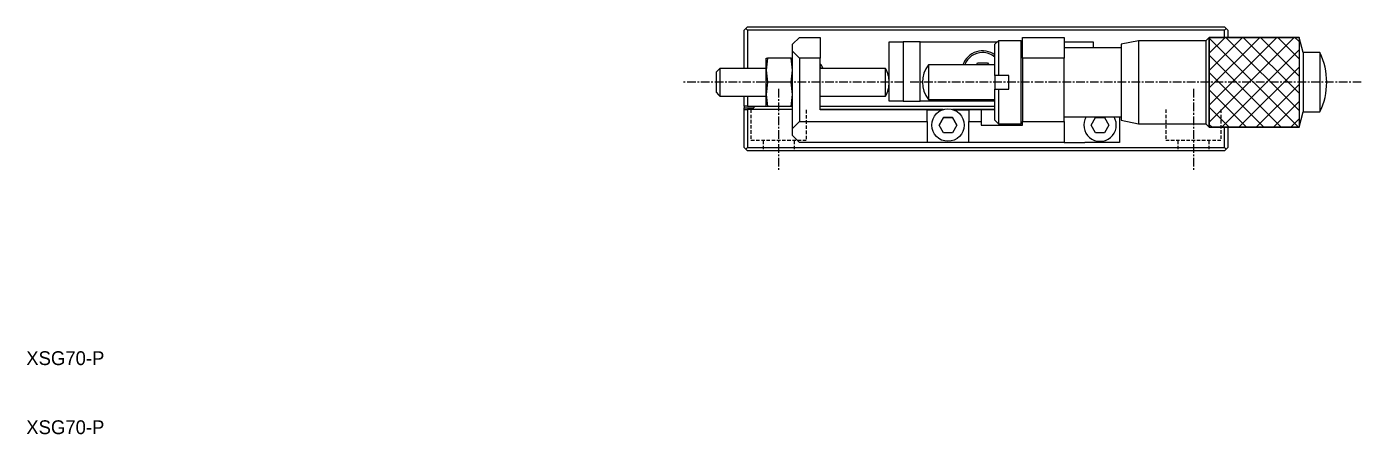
# Model space of a CAD drawing. Extents: x 10 to 359, y 10 to 237.
# Drawn here: x 10.1 to 203.2, y 10 to 69 of the extents above; entities that cross this region are included whole.
import ezdxf

# ---------------------------------------------------------------- set-up
doc = ezdxf.new("R2010")
doc.units = 0
doc.linetypes.add('CENTER', pattern=[2, 1.25, -0.25, 0.25, -0.25])
doc.linetypes.add('DASHED', pattern=[0.75, 0.5, -0.25])
doc.layers.get('0').update_dxf_attribs({"linetype": 'CONTINUOUS'})
doc.layers.add('CENTER', color=1, linetype='CENTER')
doc.styles.get("Standard").update_dxf_attribs({"font": 'FG教科書体NT-M'})

msp = doc.modelspace()

# ---------------------------------------------------------------- linework, layer by layer
at = {"color": 7, "linetype": 'CONTINUOUS'}
for p, q in [((113.849997, 68.5), (114.099997, 68.75)), ((113.849997, 62.95), (113.849997, 68.5)), ((114.349997, 69), (114.099997, 68.75)), ((114.099997, 68.75), (114.349997, 68.5)), ((114.349997, 69), (183.349997, 69)), ((114.349997, 68.5), (114.349997, 62.95)), ((183.349997, 68.5), (114.349997, 68.5)), ((183.599997, 68.75), (183.349997, 69)), ((183.349997, 68.5), (183.599997, 68.75)), ((183.349997, 67.449999), (183.349997, 68.5)), ((183.599997, 68.75), (183.849997, 68.5)), ((183.849997, 68.5), (183.849997, 67.449999)), ((120.849997, 66.45), (121.849997, 67.45)), ((120.849997, 65.45), (120.849997, 66.45)), ((121.849997, 67.45), (124.849997, 67.45)), ((124.849997, 67.45), (124.849997, 64.45)), ((134.849997, 58.2), (134.849997, 66.8)), ((134.849997, 66.8), (136.849997, 66.8)), ((136.849997, 66.8), (136.849997, 58.2)), ((139.349997, 66.8), (136.849997, 66.8)), ((139.349997, 58.2), (139.349997, 66.8)), ((139.349997, 66.8), (150.499997, 66.8)), ((150.649997, 66.95), (150.149997, 66.45)), ((150.149997, 61.95), (150.149997, 66.45)), ((150.649997, 66.95), (150.649997, 61.95)), ((153.949997, 66.95), (150.649997, 66.95)), ((153.949997, 60.95), (153.949997, 66.95)), ((154.149997, 66.75), (153.949997, 66.95)), ((154.099997, 66.8), (154.149997, 66.8)), ((154.149997, 67.45), (160.149997, 67.45)), ((154.149997, 64.45), (154.149997, 67.45)), ((160.149997, 67.45), (160.149997, 64.45)), ((160.149997, 66.8), (164.349997, 66.8)), ((168.399997, 65.95), (160.149997, 65.95)), ((164.349997, 66.8), (164.349997, 65.95)), ((170.899996, 66.949996), (168.399997, 66.449997)), ((168.399997, 66.449997), (168.399997, 55.450003)), ((170.899996, 66.949996), (170.899996, 54.950004)), ((180.650001, 66.949996), (170.899996, 66.949996)), ((181.150003, 67.449999), (180.650001, 66.949996)), ((180.650001, 66.949996), (180.650001, 54.950004)), ((181.150003, 67.449999), (194.150004, 67.449999)), ((181.150003, 54.450001), (181.150003, 67.449999)), ((194.739492, 65.25), (194.150004, 67.449999)), ((194.150004, 67.449999), (194.150004, 54.450001)), ((117.247069, 64.45), (117.049997, 62.7)), ((117.049997, 64.45), (117.247069, 64.45)), ((117.049997, 62.7), (117.049997, 64.45)), ((120.652924, 64.45), (117.247069, 64.45)), ((120.849997, 62.7), (120.652924, 64.45)), ((120.652924, 64.45), (120.849997, 64.45)), ((121.849997, 64.45), (120.849997, 65.45)), ((120.849997, 64.45), (120.849997, 65.45)), ((120.849997, 62.95), (120.849997, 64.45)), ((124.849997, 64.45), (121.849997, 64.45)), ((121.849997, 64.45), (121.849997, 55.25)), ((124.849997, 56.95), (124.849997, 64.45)), ((147.455101, 63.449996), (147.628309, 63.75)), ((147.628309, 63.75), (149.071684, 63.75)), ((149.071684, 63.75), (149.244892, 63.449996)), ((160.149997, 64.45), (154.149997, 64.45)), ((154.149997, 64.45), (154.149997, 55.25)), ((160.149997, 55.25), (160.149997, 64.45)), ((194.739492, 65.25), (194.739492, 56.65)), ((197.150003, 65.25), (194.739492, 65.25)), ((197.150003, 65.25), (197.150003, 56.65)), ((109.849996, 59.45), (109.849997, 62.45)), ((110.099997, 62.7), (109.849997, 62.45)), ((110.349997, 62.95), (110.099997, 62.7)), ((110.349997, 62.95), (110.349996, 58.95)), ((117.049977, 62.95), (110.349997, 62.95)), ((117.049996, 59.2), (117.049997, 62.7)), ((117.049997, 62.7), (117.247069, 60.95)), ((120.652924, 60.95), (120.849997, 62.7)), ((120.849997, 58.95), (120.849997, 62.95)), ((134.314098, 62.95), (124.849997, 62.95)), ((134.314098, 58.949995), (134.314098, 62.950005)), ((134.314098, 58.95), (134.314098, 62.95)), ((140.527506, 63.449996), (140.527506, 58.450004)), ((150.149997, 63.449996), (140.527506, 63.449996)), ((150.149997, 61.950072), (150.149997, 59.949929)), ((150.649997, 61.95), (150.149997, 61.95)), ((152.149997, 61.95), (150.649997, 61.95)), ((152.149996, 59.95), (152.149997, 61.95)), ((117.247069, 60.95), (117.049996, 59.2)), ((120.652924, 60.95), (117.247069, 60.95)), ((120.849996, 59.2), (120.652924, 60.95)), ((150.149996, 55.45), (150.149996, 59.95)), ((150.149996, 59.95), (150.649996, 59.95)), ((150.649996, 59.95), (150.649996, 54.95)), ((150.649996, 59.95), (152.149996, 59.95)), ((153.949996, 54.95), (153.949997, 60.95)), ((109.849996, 59.45), (110.099996, 59.2)), ((110.099996, 59.2), (110.349996, 58.95)), ((110.349996, 58.95), (117.049977, 58.95)), ((113.849997, 57.5), (113.849997, 58.95)), ((114.349997, 58.95), (114.349997, 57.5)), ((117.049996, 59.2), (117.247069, 57.45)), ((117.049996, 57.45), (117.049996, 59.2)), ((120.652924, 57.45), (120.849996, 59.2)), ((120.849997, 54.25), (120.849997, 58.95)), ((124.849997, 58.95), (134.314098, 58.95)), ((136.849997, 58.2), (134.849997, 58.2)), ((136.849997, 58.2), (139.349997, 58.2)), ((150.149996, 58.2), (139.349997, 58.2)), ((140.527506, 58.450004), (150.149996, 58.450004)), ((114.349997, 57.5), (113.849997, 57.5)), ((113.849997, 57.5), (113.849997, 57.25)), ((113.849997, 57.25), (115.249997, 57.25)), ((113.849997, 57), (113.849997, 57.25)), ((113.849997, 51.5), (113.849997, 57)), ((113.849997, 57), (114.349997, 57)), ((114.349997, 57.5), (117.048996, 57.5)), ((114.349997, 57), (114.349997, 51.5)), ((120.849997, 57), (114.349997, 57)), ((115.249997, 57.5), (115.249997, 57.25)), ((117.247069, 57.45), (117.049996, 57.45)), ((120.652924, 57.45), (117.247069, 57.45)), ((120.849996, 57.45), (120.652924, 57.45)), ((124.849997, 57.5), (150.149996, 57.5)), ((142.671764, 57), (124.849997, 57)), ((140.349997, 56.95), (124.849997, 56.95)), ((140.349997, 55.25), (140.349997, 56.95)), ((140.349997, 56.95), (142.523861, 56.95)), ((150.149996, 57), (144.028229, 57)), ((144.176132, 56.95), (146.349997, 56.95)), ((146.349997, 56.95), (146.349997, 55.25)), ((148.149997, 56.95), (146.349997, 56.95)), ((148.149997, 56.95), (148.149997, 55.25)), ((150.149996, 56.95), (148.149997, 56.95)), ((194.150004, 54.450001), (194.739492, 56.65)), ((194.739492, 56.65), (197.150003, 56.65)), ((120.849997, 54.25), (121.849997, 55.25)), ((120.849997, 53.25), (120.849997, 54.25)), ((121.849997, 55.25), (140.349997, 55.25)), ((140.349997, 55.25), (140.349997, 52.25)), ((142.079826, 54.75), (142.714911, 55.85)), ((142.714911, 55.85), (142.079826, 54.75)), ((142.714911, 53.65), (142.079826, 54.75)), ((142.714911, 55.85), (143.985082, 55.85)), ((143.985082, 55.85), (142.714911, 55.85)), ((143.985082, 55.85), (144.620167, 54.75)), ((144.620167, 54.75), (143.985082, 55.85)), ((144.620167, 54.75), (143.985082, 53.65)), ((146.349997, 55.25), (148.149997, 55.25)), ((146.349997, 52.25), (146.349997, 55.25)), ((148.149997, 55.25), (148.149997, 54.75)), ((148.149997, 54.75), (154.149997, 54.75)), ((150.149996, 55.45), (150.649996, 54.95)), ((150.649996, 54.95), (153.949996, 54.95)), ((153.949996, 54.95), (154.149996, 55.15)), ((154.149997, 55.25), (160.149997, 55.25)), ((154.149997, 54.75), (154.149997, 55.25)), ((160.149997, 55.95), (168.399997, 55.95)), ((160.149997, 55.25), (160.149997, 52.25)), ((164.079826, 54.75), (164.714911, 55.85)), ((164.714911, 53.65), (164.079826, 54.75)), ((164.714911, 55.85), (165.985082, 55.85)), ((165.985082, 55.85), (166.620167, 54.75)), ((166.620167, 54.75), (165.985082, 53.65)), ((168.149997, 55.95), (168.149997, 52.25)), ((168.399997, 55.450003), (170.899996, 54.950004)), ((170.899996, 54.950004), (180.650001, 54.950004)), ((180.650001, 54.950004), (181.150003, 54.450001)), ((194.150004, 54.450001), (181.150003, 54.450001)), ((183.349997, 51.5), (183.349997, 54.450001)), ((183.849997, 54.450001), (183.849997, 51.5)), ((121.849997, 52.25), (120.849997, 53.25)), ((140.349997, 52.25), (121.849997, 52.25)), ((146.349997, 52.25), (140.349997, 52.25)), ((143.985082, 53.65), (142.714911, 53.65)), ((160.149997, 52.25), (146.349997, 52.25)), ((160.149997, 52.25), (163.149997, 52.25)), ((168.149997, 52.25), (163.149997, 52.25)), ((165.985082, 53.65), (164.714911, 53.65)), ((114.099997, 51.25), (113.849997, 51.5)), ((114.349997, 51.5), (114.099997, 51.25)), ((114.349997, 51), (114.099997, 51.25)), ((114.349997, 51.5), (183.349997, 51.5)), ((183.349997, 51), (114.349997, 51)), ((183.599997, 51.25), (183.349997, 51.5)), ((183.599997, 51.25), (183.349997, 51)), ((183.849997, 51.5), (183.599997, 51.25))]:
    msp.add_line(p, q, dxfattribs=at)
at = {"color": 3, "linetype": 'CONTINUOUS'}
for p, q in [((181.150003, 67.449999), (181.150003, 54.450001)), ((194.150004, 67.449999), (181.150003, 67.449999)), ((181.150003, 65.150003), (183.449999, 67.449999)), ((181.150003, 62.650003), (185.949999, 67.449999)), ((181.150003, 60.150003), (188.449999, 67.449999)), ((181.150003, 57.650003), (190.949999, 67.449999)), ((181.150003, 55.150003), (193.449999, 67.449999)), ((181.150003, 67.349997), (194.049999, 54.450001)), ((183.550001, 67.449999), (194.150004, 56.849996)), ((186.050001, 67.449999), (194.150004, 59.349996)), ((188.550001, 67.449999), (194.150004, 61.849996)), ((191.050001, 67.449999), (194.150004, 64.349996)), ((193.550001, 67.449999), (194.150004, 66.849996)), ((194.150004, 67.449999), (194.150004, 54.450001)), ((181.150003, 64.849997), (191.549999, 54.450001)), ((182.950001, 54.450001), (194.150004, 65.650004)), ((181.150003, 62.349997), (189.049999, 54.450001)), ((185.450001, 54.450001), (194.150004, 63.150004)), ((187.950001, 54.450001), (194.150004, 60.650004)), ((181.150003, 59.849997), (186.549999, 54.450001)), ((190.450001, 54.450001), (194.150004, 58.150004)), ((181.150003, 57.349997), (184.049999, 54.450001)), ((181.150003, 54.849997), (181.549999, 54.450001)), ((181.150003, 54.450001), (194.150004, 54.450001)), ((192.950001, 54.450001), (194.150004, 55.650004))]:
    msp.add_line(p, q, dxfattribs=at)
at = {"color": 3, "linetype": 'DASHED'}
for p, q in [((114.849997, 57), (114.849997, 52.5)), ((122.849997, 56.95), (122.849997, 52.5)), ((174.849997, 57), (174.849997, 52.5)), ((182.849997, 57), (182.849997, 52.5)), ((122.849997, 52.5), (114.849997, 52.5)), ((116.599997, 52.5), (116.599997, 51)), ((121.099997, 52.5), (121.099997, 51)), ((182.849997, 52.5), (174.849997, 52.5)), ((176.599997, 52.5), (176.599997, 51)), ((181.099997, 52.5), (181.099997, 51))]:
    msp.add_line(p, q, dxfattribs=at)
at = {"color": 7, "linetype": 'CONTINUOUS'}
msp.add_circle((143.349997, 54.75), 2.35, dxfattribs=at)
for centre, radius, start, end in [((148.349997, 62.5), 3, 53.130102, 161.538622), ((148.349997, 62.5), 2.75, 90, 159.790543), ((148.349997, 62.5), 2.75, 49.114807, 90), ((188.405002, 60.95), 9.745001, 333.816209, 26.183791), ((123.849997, 62.5), 1.25, 21.100196, 36.869898), ((130.849997, 60.95), 4, 0, 30), ((143.650001, 60.95), 3.999997, 141.317811, 218.682189), ((130.849997, 60.95), 4, 330, 0), ((116.849997, 60), 3.2, 199.15501, 200.364135), ((165.349997, 54.75), 2.35, 149.293644, 30.706356)]:
    msp.add_arc(centre, radius, start, end, dxfattribs=at)
at = {"color": 3, "linetype": 'CONTINUOUS'}
msp.add_arc((123.849997, 62.5), 1.5, 17.457603, 48.189685, dxfattribs=at)
at = {"layer": 'CENTER', "color": 1, "linetype": 'CENTER'}
for p, q in [((136.849997, 60.95), (104.849997, 60.95)), ((118.849997, 60), (118.849997, 48)), ((203.150004, 60.95), (137.650005, 60.95)), ((178.849997, 60), (178.849997, 48))]:
    msp.add_line(p, q, dxfattribs=at)

# ---------------------------------------------------------------- texts
at = {"color": 7, "linetype": 'CONTINUOUS'}
for p in [(10, 20), (10, 10)]:
    msp.add_text('XSG70-P', height=2, dxfattribs=at).set_placement(p)

doc.saveas('drawing.dxf')
